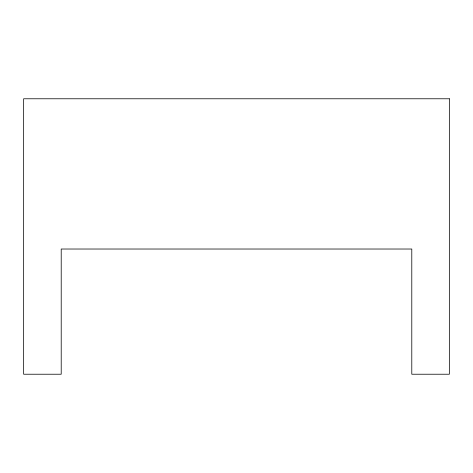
<?xml version="1.0" encoding="UTF-8"?>
<svg xmlns="http://www.w3.org/2000/svg" width="473" height="473" viewBox="0 0 473 473"><rect width="100%" height="100%" fill="white"/><g stroke="black" fill="none" stroke-linecap="round" stroke-linejoin="round"><path stroke-width="0.71" d="M449.35 98.774L23.65 98.774L23.65 374.226L61.212 374.226L61.212 249.023L411.788 249.023L411.788 374.226L449.35 374.226L449.35 98.774"/></g></svg>
